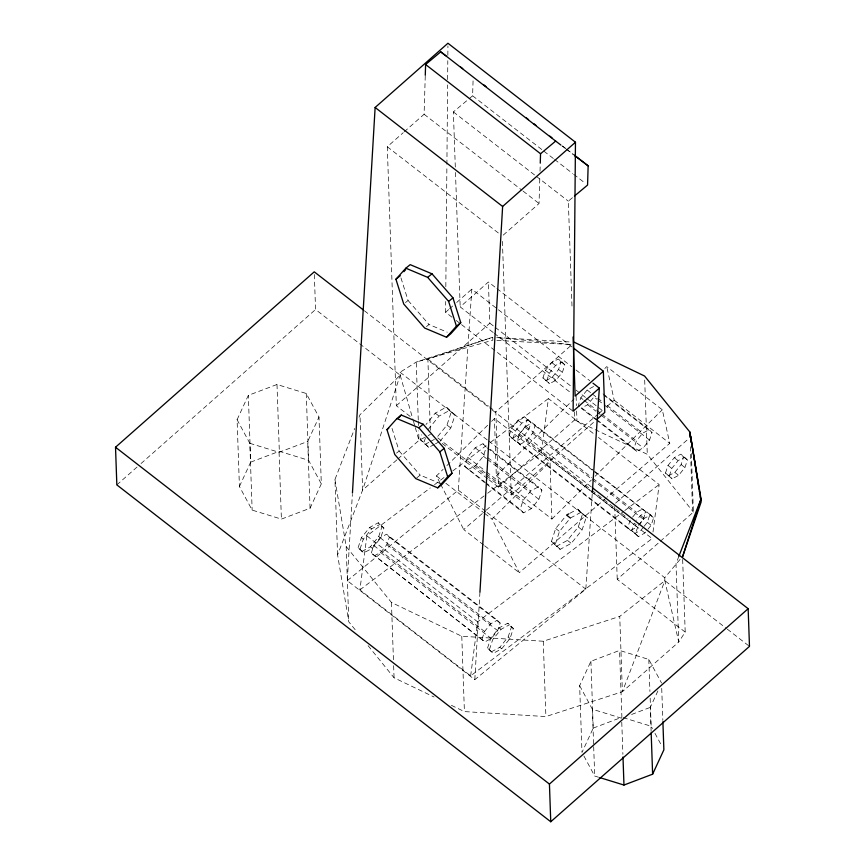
<?xml version="1.0" encoding="UTF-8"?>
<svg xmlns="http://www.w3.org/2000/svg" width="865" height="865" viewBox="0 0 865 865"><rect width="100%" height="100%" fill="white"/><g stroke="black" fill="none" stroke-linecap="round" stroke-linejoin="round"><path stroke-width="0.65" stroke-dasharray="4.33 3.24" d="M451.984 317.206L445.605 312.254L445.702 301.496M445.832 286.693L446.891 165.648M446.902 164.307L447.594 84.943M447.638 79.569L447.8 60.734M447.854 55.36L447.929 45.942M404.204 131.826L424.099 114.267L425.277 75.266M455.304 167.053L453.379 111.931L472.614 95.82L473.079 80.467M503.235 235.118L539.046 203.502L539.857 176.611M540.019 171.227L540.225 164.501M592.222 493.991L585.821 589.141L474.799 679.652L347.287 580.664L352.358 494.391M474.799 679.652L479.956 592.028M347.287 580.664L458.309 490.152L471.825 289.137L497.332 308.935M593.574 493.093L652.145 538.571L470.657 675.868L359.894 589.876L366.89 535.868L430.251 487.936M470.657 675.868L477.653 621.849L623.708 511.366M487.687 493.201L541.393 452.579L548.388 398.57L594.179 434.122M652.999 531.986L659.152 484.562L598.439 437.43M418.271 420.098L416.238 362.067L492.834 340.172L492.736 337.231L416.238 362.067L400.073 372.253L400.171 375.194L362.63 490.077L337.577 554.854L348.8 621.849L356.348 631.169M358.121 547.642L361.386 537.684L369.723 527.39L378.264 522.784L380.168 524.266L383.898 528.05L380.643 537.998L372.307 548.291L363.765 552.897L358.121 547.642L363.765 552.897M360.024 549.113L363.289 539.165L371.626 528.872L380.168 524.266M361.862 551.416L370.404 546.81L378.74 536.516L381.995 526.569L378.264 522.784M434.36 444.405L428.791 447.4L420.12 439.528L421.666 434.803M428.791 447.4L423.926 442.48L425.472 437.766M437.787 436.382L446.989 425.039L451.227 412.064L446.362 407.145L435.236 413.146L426.034 424.488M439.928 441.399L450.795 427.991L455.033 415.016L446.362 407.145M509.171 435.592L511.637 428.045L517.962 420.249L524.428 416.757L528.234 419.72L531.067 422.574L528.601 430.121L522.276 437.917L515.81 441.41L509.171 435.592L515.81 441.41M512.977 438.544L515.443 431.008L521.768 423.201L528.234 419.72M512.004 438.447L518.47 434.965L524.796 427.159L527.261 419.622L524.428 416.757M542.95 377.864L545.426 370.328L551.74 362.522L558.206 359.04L562.012 361.992L564.845 364.857L562.38 372.393L556.065 380.2L549.589 383.682L542.95 377.864L549.589 383.682M546.756 380.816L549.232 373.28L555.546 365.484L562.012 361.992M545.783 380.73L552.259 377.237L558.574 369.442L561.039 361.905L558.206 359.04M487.536 648.112L490.79 638.154L499.137 627.86L507.679 623.254L509.582 624.735L513.313 628.509L510.058 638.467L501.722 648.761L493.18 653.367L487.536 648.112L493.18 653.367M489.439 649.583L492.693 639.635L501.04 629.342L509.582 624.735M491.277 651.886L499.819 647.279L508.155 636.986L511.41 627.038L507.679 623.254M569.884 513.28L577.679 509.085L586.351 516.967L582.113 529.931L571.235 543.35L560.109 549.351L551.438 541.468L555.676 528.504L565.71 516.113M560.109 549.351L555.244 544.42L559.482 531.456L570.359 518.038L581.485 512.037M556.303 546.399L567.429 540.398L578.307 526.98L582.545 514.015L577.679 509.085M638.37 536.56L631.731 530.732L634.196 523.195L638.002 526.147L635.537 533.694L638.37 536.56L644.836 533.067L647.204 530.137M644.187 526.212L647.355 522.309L649.82 514.772L646.988 511.907L640.522 515.399L636.564 520.276M665.509 473.014L667.985 465.478L674.3 457.671L680.777 454.19L684.583 457.142L687.405 460.007L684.939 467.543L678.625 475.339L672.148 478.832L665.509 473.014L672.148 478.832M647.993 529.164L651.161 525.271L653.626 517.724L646.988 511.907M669.315 475.966L671.791 468.43L678.106 460.634L684.583 457.142M668.342 475.88L674.819 472.387L681.133 464.592L683.599 457.044L680.777 454.19M371.29 553.049L373.777 545.501L380.103 537.706L386.568 534.235L497.321 620.227L500.143 623.103L497.667 630.65L491.342 638.446L484.876 641.916L371.29 553.049L484.876 641.916M374.113 555.925L380.578 552.454L386.904 544.658L389.38 537.111L386.568 534.235M484.757 482.713L464.602 466.235L467.576 457.174L475.166 447.832L482.919 443.659L486.065 446.102M467.976 469.695L475.739 465.521L483.33 456.169L486.303 447.108L482.919 443.659M591.227 491.471L637.018 527.023L630.553 530.494L519.789 444.513L516.978 441.637L519.454 434.089L525.779 426.294L532.245 422.812L592.947 469.944M519.789 444.513L526.255 441.031L532.581 433.246L535.057 425.699L532.245 422.812M523.552 512.837L520.168 509.377L523.141 500.316L530.732 490.974L538.495 486.8L541.879 490.25L538.895 499.31L531.305 508.663L523.552 512.837L485.806 483.524M482.054 639.04L484.541 631.493L490.866 623.697L497.321 620.227M593.617 386.514L587.151 389.996L580.826 397.781L578.35 405.328L596.18 419.168M636.737 451.357L633.926 448.47L636.402 440.923L642.727 433.138L649.193 429.656L652.015 432.532L649.529 440.08L643.203 447.875L636.737 451.357L596.893 420.422M630.553 530.494L627.731 527.618L630.217 520.07M638.597 525.077L643.344 519.227L645.82 511.68L594.017 470.776M680.106 559.374L664.763 577.734L664.861 580.685L622.378 691.73L545.891 716.566L464.408 711.592L449.854 704.597M337.577 554.854L334.95 479.524L354.693 428.445M359.029 417.233L359.991 414.746L400.171 375.194L315.563 309.508L314.244 271.837M678.884 556.249L675.998 563.731L678.733 642.003L622.378 691.73L619.751 616.399L664.861 580.685L726.211 628.304M237.086 419.709L248.342 395.348L276.995 384.493L306.253 393.489L318.98 417.081L321.315 483.881L310.059 508.242L281.406 519.108L252.148 510.101L239.421 486.508L237.086 419.709L249.823 443.302L252.148 510.101M239.421 486.508L250.677 462.148L248.342 395.348M310.059 508.242L307.724 441.442L318.98 417.081M590.903 661.293L593.239 728.092L581.983 752.453L579.647 685.653L590.903 661.293L619.556 650.437L648.815 659.433L661.541 683.026M651.129 731.433L650.285 707.386L658.168 690.335M682.658 559.46L685.199 632.099L678.733 642.003L664.861 580.685M428.164 429.505L439.042 416.097L450.168 410.096M638.792 525.174L644.328 518.351L650.794 514.859M643.398 527.185L641.03 530.115L634.564 533.597M595.844 419.611L581.172 408.215L587.638 404.733L593.963 396.938L597.11 399.381M632.585 517.151L636.543 512.285L643.009 508.804M440.08 483.103L436.436 475.955L443.096 469.36M446.902 465.597L487.795 425.115M491.601 421.352L494.445 418.53L550.021 461.672L551.892 519.054L496.315 475.912L494.445 418.53M496.315 475.912L574.09 398.927M604.808 368.512L606.733 366.619L662.298 409.761L669.78 443.356L607.327 497.018M606.3 497.894L519.281 572.673L492.012 519.097L550.021 461.672M551.892 519.054L591.249 480.086M595.098 476.291L662.298 409.761M410.172 416.454L396.332 405.717L387.282 146.758L403.209 132.702M116.84 484.887L137.016 467.078M141.049 463.521L315.563 309.508M493.18 332.506L460.191 306.891L488.401 281.99L495.85 287.775M396.332 405.717L489.839 323.186L488.401 281.99M396.84 459.888L362.63 490.077L359.991 414.746M397.846 458.991L418.974 440.35L427.04 436.165M574.36 411.837L574.641 419.914L498.478 487.136L495.84 411.805L572.014 344.584L496.759 337.61M486.8 475.955L511.28 494.953L595.747 420.412M615.599 503.116L688.767 438.544M685.199 632.099L617.232 579.334L659.325 542.182M660.319 541.295L693.395 512.102L691.33 452.914M445.605 312.254L448.632 309.584M449.649 308.697L452.665 306.026M456.698 302.469L471.825 289.137M483.632 544.993L463.705 529.531L485.211 511.053M486.227 510.177L597.823 414.292M598.85 413.405L602.948 409.891M607.035 406.377L614.204 400.214L606.733 366.619M571.992 306.048L568.327 201.167L573.387 196.928M405.469 302.609L408.075 300.49L400.268 275.697M426.423 326.646L429.018 324.516L447.205 332.171M396.538 453.119L399.133 451L391.304 426.11M416.692 477.934L420.163 475.112L442.069 484.324M434.544 484.681L444.21 477.372M452.806 470.874L486.098 445.691M490.39 442.437L548.388 398.57M359.894 589.876L486.617 494.012M624.779 510.555L659.152 484.562M424.985 444.448L429.44 442.047M430.554 441.453L435.009 439.052M435.473 443.799L438.815 442.004M428.197 435.56L430.5 434.371M250.677 462.148L279.33 451.292L308.589 460.288L321.315 483.881M249.823 443.302L279.071 452.298L307.724 441.442M593.239 728.092L621.892 717.236L619.556 650.437M631.601 714.468L650.285 707.386M430.359 430.338L427.872 359.04L492.736 337.231M334.95 479.524L346.173 546.507L391.434 602.451L461.78 636.262L543.263 641.235L619.751 616.399M496.856 340.399L572.014 344.584M496.737 337.48L571.549 342.053M574.641 419.914L647.29 454.298L693.395 512.102M623.157 717.626L651.15 726.232L652.415 728.6M579.647 685.653L592.384 709.246L621.632 718.242M583.897 755.988L594.709 776.046L598.526 777.213M368.079 645.668L394.062 677.782L434.089 697.017M561.958 145.882L565.105 148.272M566.153 149.072L573.484 154.673M562.596 146.034L565.797 148.51M566.856 149.342L573.246 154.294M472.614 95.82L542.863 150.359M543.923 151.191L553.503 158.619M554.573 159.452L572.662 173.497M573.733 174.319L585.432 183.412M453.379 111.931L535.338 175.552M536.397 176.374L568.327 201.167M424.099 114.267L522.017 190.289M523.087 191.111L539.046 203.502M387.282 146.758L499.04 233.518M496.921 288.596L572.489 347.265M498.391 309.757L571.711 366.674M575.96 369.971L589.779 380.697M614.204 400.214L669.78 443.356M603.056 393.845L649.193 429.656M561.039 361.905L564.845 364.857M603.781 395.089L652.015 432.532M683.599 457.044L687.405 460.007M551.74 362.522L555.546 365.484M587.151 389.996L591.346 393.251M592.395 394.062L596.591 397.316M597.639 398.127L601.835 401.392M607.079 405.458L642.727 433.138M674.3 457.671L678.106 460.634M558.574 369.442L562.38 372.393M598.158 400.203L603.392 404.269M604.44 405.079L649.529 440.08M681.133 464.592L684.939 467.543M489.839 323.186L494.099 326.494M495.169 327.316L571.797 386.806M576.058 390.115L585.637 397.554M586.697 398.376L597.337 406.637M598.407 407.469L602.667 410.767M545.426 370.328L549.232 373.28M580.826 397.781L582.923 399.414M583.972 400.225L595.509 409.177M596.558 409.999L600.753 413.254M601.802 414.065L636.402 440.923M667.985 465.478L671.791 468.43M552.259 377.237L556.065 380.2M674.819 472.387L678.625 475.339M587.638 404.733L596.028 411.243M597.066 412.064L600.213 414.508M601.262 415.319L643.203 447.875M494.25 333.328L571.938 393.651M597.228 419.979L633.926 448.47M456.233 320.504L460.483 323.802M461.553 324.624L573.117 411.243M527.261 419.622L531.067 422.574M535.057 425.699L592.568 470.344M593.639 471.166L645.82 511.68M649.82 514.772L653.626 517.724M517.962 420.249L521.768 423.201M525.779 426.294L591.811 477.556M592.871 478.377L636.543 512.285M640.522 515.399L644.328 518.351M524.796 427.159L528.601 430.121M532.581 433.246L591.163 478.713M592.222 479.545L643.344 519.227M647.355 522.309L651.161 525.271M427.872 359.04L488.411 406.031M489.471 406.853L495.84 411.805M364.36 310.74L491.223 409.232M492.293 410.064L591.444 487.027M511.637 428.045L515.443 431.008M519.454 434.089L590.806 489.482M591.876 490.304L628.087 518.416M518.47 434.965L522.276 437.917M541.393 452.579L592.503 492.272M526.255 441.031L590.157 490.639M516.978 441.637L627.731 527.618M631.731 530.732L635.537 533.694M400.073 372.253L487.59 440.188M488.66 441.02L664.763 577.734M451.227 412.064L455.033 415.016M582.545 514.015L586.351 516.967M727.26 629.125L749.479 646.371M490.26 449.357L538.495 486.8M487.352 447.929L541.879 490.25M435.236 413.146L439.042 416.097M446.989 425.039L450.795 427.991M578.307 526.98L582.113 529.931M475.166 447.832L486.692 456.785M487.741 457.596L530.732 490.974M483.33 456.169L486.476 458.612M487.525 459.423L538.895 499.31M467.576 457.174L485.395 471.014M486.444 471.836L523.141 500.316M475.739 465.521L485.179 472.841M486.227 473.663L531.305 508.663M555.676 528.504L559.482 531.456M437.841 437.939L485.73 475.123M567.429 540.398L571.235 543.35M442.188 443.442L487.849 478.896M488.92 479.718L498.478 487.136M464.602 466.235L484.519 481.697M485.568 482.519L520.168 509.377M420.12 439.528L423.926 442.48M551.438 541.468L555.244 544.42M458.309 490.152L485.935 511.593M487.006 512.426L585.821 589.141M436.436 475.955L441.68 480.021M445.875 483.276L483.621 512.588M484.67 513.399L492.012 519.097M484.681 545.815L519.281 572.673M381.995 526.569L383.898 528.05M511.41 627.038L513.313 628.509M389.38 537.111L500.143 623.103M369.723 527.39L371.626 528.872M499.137 627.86L501.04 629.342M378.74 536.516L380.643 537.998M508.155 636.986L510.058 638.467M380.103 537.706L490.866 623.697M386.904 544.658L497.667 630.65M366.89 535.868L477.653 621.849M373.777 545.501L484.541 631.493M361.386 537.684L363.289 539.165M380.578 552.454L492.693 639.635M370.404 546.81L372.307 548.291M499.819 647.279L501.722 648.761M408.075 300.49L429.018 324.516M399.133 451L420.163 475.112M654.967 733.315L661.963 746.29M440.685 484.292L463.705 529.531M400.171 375.194L413.081 419.903M413.448 421.179L414.919 426.294M415.286 427.57L418.974 440.35L418.649 430.9M690.335 446.805L692.551 510.231M661.725 688.367L662.85 720.437M644.695 380.07L647.29 454.298M648.815 659.433L649.929 691.503M650.166 698.185L651.15 726.232M614.691 506.685L617.232 579.334M621.773 722.253L622.897 754.312M592.384 709.246L593.639 745.316M593.682 746.646L594.709 776.046M576.101 396.192L576.436 405.642M576.62 411.037L576.955 420.487M543.263 641.235L545.891 716.566M502.424 241.389L511.28 494.953M455.487 172.438L460.191 306.891M461.78 636.262L464.408 711.592M418.314 421.45L418.455 425.504M391.434 602.451L393.456 660.298M393.64 665.682L394.062 677.782M346.173 546.507L348.8 621.849M306.253 393.489L308.589 460.288M276.995 384.493L279.33 451.292M279.071 452.298L281.406 519.108"/><path stroke-width="1.3" d="M352.444 493.039L375.129 107.476L447.951 43.25L575.463 142.238L573.117 411.243L599.337 388.125L592.968 383.173M425.277 75.266L425.602 64.507L440.728 51.846L445.962 55.836M540.257 163.161L540.549 153.743L555.676 141.082L560.909 145.082M574.306 155.127L588.146 165.864L587.562 185.067L574.403 196.085M479.956 592.028L502.63 206.465L575.463 142.238M592.309 492.65L599.337 388.125M690.01 437.355L689.816 431.959L701.039 498.954L682.572 556.768L701.147 501.895L689.816 431.959L644.555 376.016L574.219 342.216M678.884 556.249L701.039 498.954M599.802 777.603L623.968 785.042L652.621 774.186L663.877 749.825L662.893 721.767M395.932 279.233L405.847 268.182L410.183 264.647L432.003 273.827L452.957 297.863L460.764 322.656L450.849 333.706L446.513 337.242L424.683 328.051L403.739 304.026L395.932 279.233L400.268 275.697M403.868 271.675L405.674 269.664M446.513 337.242L456.428 326.192L460.764 322.656M386.969 429.646L396.916 418.563L401.252 415.027L423.158 424.239L444.178 448.351L452.017 473.242L442.069 484.324L437.733 487.86L415.827 478.648L394.797 454.536L386.969 429.646L388.699 428.229M398.765 417.795L401.252 415.027M437.733 487.86L447.681 476.777L452.017 473.242M592.503 487.86L748.16 608.701L749.479 646.371L550.756 821.75L116.84 484.887L115.521 447.227L314.244 271.837L363.289 309.908M573.549 348.087L603.348 371.226L575.139 396.127L573.073 336.972M596.753 419.525L604.786 412.421L603.348 371.226M550.756 821.75L549.437 784.079L748.16 608.701M405.847 268.182L427.667 277.362L432.003 273.827M456.428 326.192L448.621 301.398L452.957 297.863M396.916 418.563L418.822 427.775L423.158 424.239M447.681 476.777L439.842 451.887L444.178 448.351M568.77 513.886L566.553 515.086L570.359 518.038M460.623 67.038L462.721 68.638M574.533 155.473L588.146 165.864M483.838 84.889L485.968 86.543M526.407 117.943L528.537 119.597M533.856 123.727L535.986 125.382M549.826 136.119L551.957 137.773M440.728 51.846L555.676 141.082M425.602 64.507L540.549 153.743M375.129 107.476L502.63 206.465M115.521 447.227L549.437 784.079M427.667 277.362L448.621 301.398M418.822 427.775L439.842 451.887M699.028 488.606L690.767 436.771L690.951 442.156M699.45 491.266L699.871 493.915M700.293 496.575L700.931 500.565M651.172 732.774L652.621 774.186M622.995 756.994L623.968 785.042"/></g></svg>
